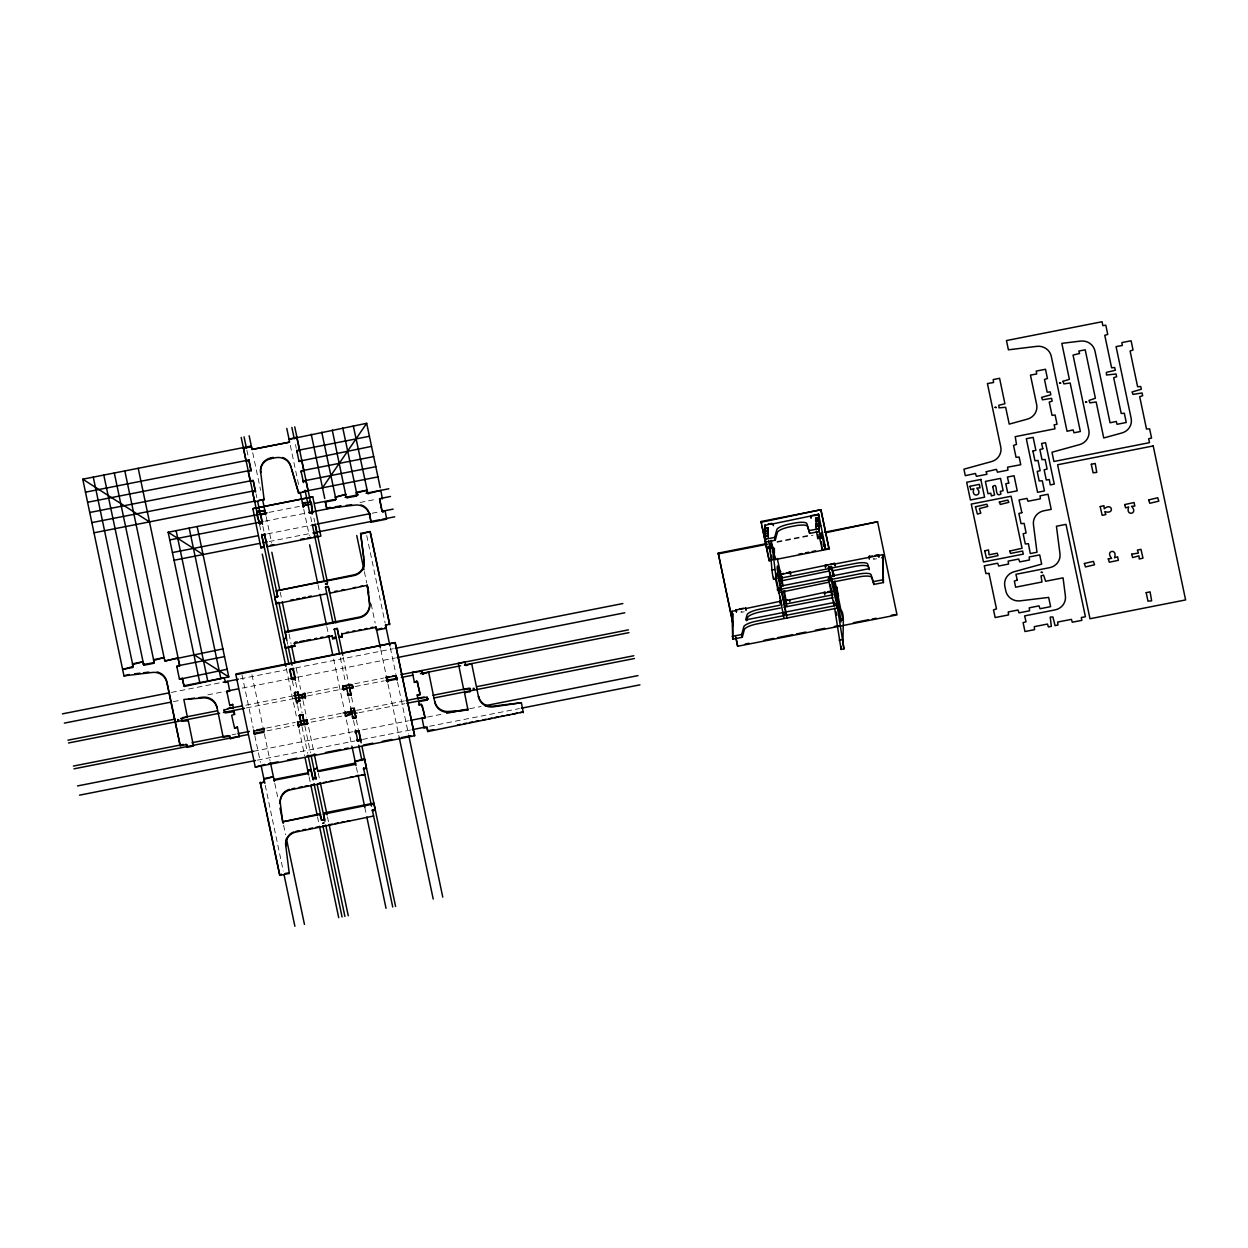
<?xml version="1.0" encoding="UTF-8"?>
<svg xmlns="http://www.w3.org/2000/svg" width="1248" height="1248" viewBox="0 0 1248 1248"><rect width="100%" height="100%" fill="white"/><g stroke="black" fill="none" stroke-linecap="round" stroke-linejoin="round"><path stroke-width="0.75" stroke-dasharray="5 3.75" d="M268.991 512.382L299.426 506.392M264.904 521.196L306.758 512.959M360.032 502.476L377.161 499.106M267.556 533.832L311.314 525.221M372.2 513.224L379.813 511.727M269.178 541.523L311.033 533.286M777.02 541.554L809.281 535.205M777.036 542.303L813.072 535.205M171.428 692.406L221.161 682.609M240.287 678.85L286.198 669.817M295.76 667.93L393.307 648.726M873.148 558.714L874.349 558.48M873.428 559.4L876.642 558.776M173.378 701.641L181.022 700.128M207.808 694.855L225.014 691.47M242.237 688.085L288.132 679.052M297.71 677.165L395.257 657.961M245.825 705.182L291.736 696.134M307.039 693.124L339.55 686.728M354.853 683.717L383.542 678.07M246.402 707.944L294.232 698.537M307.616 695.9L340.142 689.504M355.43 686.494L384.134 680.846M741 611.66L741.92 611.473M741 612.409L744.214 611.785M232.144 734.807L235.966 734.058M266.573 728.036L295.261 722.389M310.565 719.378L341.172 713.357M356.476 710.346L404.29 700.924M267.15 730.813L293.935 725.54M311.142 722.155L343.668 715.744M358.972 712.733L404.867 703.7M253.531 751.296L352.997 731.702M362.56 729.83L408.47 720.798M427.596 717.023L440.981 714.386M469.669 708.739L481.151 706.477M257.384 760.157L354.947 740.953M362.591 739.44L410.405 730.033M429.53 726.258L519.433 708.568M366.725 535.548L385.133 623.095M390.343 647.837L395.944 674.482M397.535 682.094L408.346 733.481M364.369 571.693L366.772 583.112M371.171 604.048L375.164 623.08M380.78 649.724L386.381 676.369M387.972 683.982L399.188 737.272M313.95 518.216L314.761 522.023M343.169 657.134L348.379 681.876M351.577 697.102L353.168 704.714M356.382 719.94L358.379 729.456M295.48 444.553L296.275 448.36M310.69 516.875L311.891 522.584M340.298 657.696L345.509 682.438M348.707 697.663L350.704 707.179M353.512 720.502L355.103 728.114M290.332 445.364L299.036 486.751M303.794 509.34L309.332 535.673M317.99 584.782L319.597 592.394M326.804 626.652L328.396 634.265M333.606 659.006L344.417 710.393M346.414 719.909L352.014 746.554M356.413 767.489L357.614 773.198M364.822 807.456L366.428 815.069M252.72 452.759L260.645 490.402M266.183 516.734L271.721 543.083M280.223 592.207L281.83 599.82M289.037 634.078L291.034 643.594M296.244 668.335L300.643 689.27M303.046 700.69L306.649 717.818M308.646 727.334L313.841 752.076M318.256 773.011L319.847 780.624M327.46 816.785L328.661 822.494M246.87 450.154L248.477 457.766M256.074 493.927L256.87 497.734M262.876 526.282L264.077 531.991M286.884 640.474L287.695 644.28M295.698 682.344L297.289 689.941M300.097 703.264L302.094 712.78M304.902 726.102L310.502 752.747M259.615 524.94L261.206 532.553M292.422 681.002L294.029 688.615M297.632 705.744L299.224 713.357M302.032 726.679L307.632 753.308M286.276 668.32L296.275 715.9M299.083 729.222L304.684 755.867M309.083 776.802L310.284 782.512M317.491 816.769L319.098 824.382M251.94 674.747L262.766 726.196M264.373 733.824L269.974 760.5M274.794 783.37L277.602 796.708M283.608 825.287L285.605 834.818M241.987 674.731L253.204 728.083M254.81 735.712L260.426 762.388M265.231 785.257L283.265 871.01"/><path stroke-width="1.5" d="M233.267 707.897L232.674 704.402L229.694 705.619L230.599 704.808M254.311 734.089C256.292 731.765 254.389 737.833 253.734 730.704M261.94 522.584C258.305 520.744 265.106 528.887 260.317 514.082M261.721 535.579L264.529 534.269L267.025 546.718L320.892 536.11L312.78 496.86L252.86 508.654L260.972 547.903L264.155 547.279L261.721 534.768M259.069 523.099C264.389 529.854 248.695 506.501 263.718 511.29L264.592 509.964L265.434 513.989L264.311 514.098L264.295 513.302L265.418 513.833M263.89 732.248C261.144 733.496 266.292 730.798 263.172 728.099M289.474 669.724L291.642 677.992M298.334 692.141L294.356 692.921L295.667 692M304.153 506.267C301.766 507.811 304.746 503.646 308.131 505.424L308.116 504.676M298.132 725.462C302.344 728.551 293.233 720.845 300.908 722.03L300.893 721.282M302.734 502.304L302.437 503.662L309.301 502.32L309.442 501.056M305.62 697.102C303.295 693.467 306.509 704.449 304.871 693.248M312.624 512.616C310.955 519.854 313.685 497.765 309.301 502.32M299.27 725.291L307.304 724.214L307.694 723.107M312.39 524.8L312.406 525.751L314.153 524.8M315.136 533.286C315.136 531.476 312.889 535.111 315.775 533.114L316.898 532.194L315.806 533.208M325.541 583.518L326.851 583.502M324.386 819.296L324.34 818.516L324.34 819.421L321.407 820.295L324.574 819.827L323.7 813.01L373.87 803.135L375.18 810.046C371.389 811.824 370.843 809.796 375.164 809.297L375.18 810.046M351.234 684.528L342.779 686.79L342.81 685.776M352.669 685.776L352.732 688.272L349.596 688.397L351 694.855L350.828 693.779M352.95 687.086L351.827 687.96M387.192 680.987L388.315 680.066L387.395 681.299L386.864 677.648L395.054 675.808L392.309 676.338M396.77 679.162C395.304 677.321 396.942 682.984 396.178 675.776M464.459 692.422L467.969 709.925L449.186 712.202A13.01 12.574 -0.4 0 1 434.819 702.234L428.641 672.079L422.464 674.17L421.684 670.566L423.056 673.936M736.46 612.222L736.445 609.866L745.664 608.135M821.621 538.2L822.884 536.858L823.493 538.106M835.084 565.874L834.694 564.049L877.438 555.734L877.438 554.72M264.482 533.894L277.696 596.684L274.732 596.856L276.026 603.767L326.149 593.892L326.43 593.003M300.924 471.198L303.888 470.34M337.272 628.352L339.035 637.385L342.248 636.917L341.687 633.344M376.178 627.167L376.506 630.162L386.069 628.29L384.868 627.775M470.387 688.319L469.997 691.673L470.621 690.752M768.69 546.484C772.2 557.201 770.702 568.526 773.573 579.322L776.443 578.76C775.85 580.991 771.046 526.672 769.969 547.966L767.099 548.527L767.192 547.217M773.573 579.322L773.713 577.356M776.443 578.76C776.069 558.511 782.2 602.3 780.78 586.061L869.17 568.667L867.703 564.096A13.01 3.276 -11.9 0 0 854.974 563.503L831.433 568.043M819.359 536.515L822.229 549.666L825.1 549.104L821.246 532.678L820.638 537.997L817.768 538.559L818.064 534.596M779.906 601.006L780.281 602.846M780.702 574.766L790.249 572.208L786.677 572.848M824.366 592.254L824.756 594.844M790.624 574.626L790.187 572.707L834.725 563.456M253.718 731.156L262.174 729.659C262.751 726.898 263.749 729.503 262.174 729.659M314.137 525.252L315.26 525.143L316.898 532.99M323.31 814.258L373.885 803.884M822.338 538.122L823.29 537.295M465.052 665.044L466.081 665.465L464.708 662.095L458.328 663.343L463.694 689.536L470.278 688.818M736.086 609.632L736.102 610.49L731.952 611.302L732.716 639.163L742.279 637.291L741.702 634.514L743.808 626.73A13.01 3.276 -11.9 0 1 756.491 621.13L783.37 615.716M742.279 637.291L744.385 629.491A13.01 3.276 -11.9 0 1 757.068 623.906L837.502 608.072L843.96 648.866L841.09 649.428L834.631 608.166M746.741 620.771L747.614 617.557A13.01 3.276 -11.9 0 1 760.313 611.957L780.437 607.994M765.726 541.024L765.726 542.069L775.289 540.181L774.712 537.404L776.818 529.62A13.01 3.276 -11.9 0 1 789.516 524.035L794.196 523.115A13.01 3.276 -11.9 0 1 806.926 523.692L809.718 533.411L819.281 531.523L819.14 528.138M775.289 540.181L777.41 532.397A13.01 3.276 -11.9 0 1 790.093 526.796L794.773 525.876A13.01 3.276 -11.9 0 1 807.503 526.469L809.718 533.411M277.664 596.154L277.68 595.873M332.327 635.887L332.264 636.792L331.313 635.716M376.116 628.118L375.133 627.089M417.456 681.736C418.298 683.483 415.241 680.222 417.456 681.299M421.216 704.09L423.634 711.391M427.362 697.008L417.924 698.74L417.191 695.011L420.155 694.216L418.798 688.444M427.331 697.866L427.596 699.317L427.518 698.287M824.366 546.39L825.068 545.75L818.516 514.004L817.487 515.174L810.872 515.954L810.997 518.263M819.234 525.798C819.343 523.645 822.12 527.093 819.686 524.893M347.568 693.748L347.755 695.401L350.953 694.855M768.113 530.353L767.177 530.603M780.874 577.2L780.858 576.28L781.295 579.01M815.584 518.419L816.535 518.123L817.128 520.9C823.087 520.229 814.694 519.667 816.551 520.884M816.145 522.803L815.771 520.837M825.583 592.129L786.146 600.647L784.196 590.647M831.449 566.639L831.808 568.48M828.438 578.464L829.39 578.167L830.622 580.819M144.425 664.357C142.381 662.922 143.801 666.697 144.425 664.357L153.847 662.672L154.112 661.783M181.631 720.658L182.442 721.328L181.288 718.489L187.372 717.038L183.846 699.473L202.644 697.96A13.01 12.574 -0.4 0 1 217.012 707.928L216.996 707.179A13.01 12.574 -0.4 0 0 202.644 697.211L199.118 697.632M186.732 744.463L186.701 745.306L185.749 744.229M224.749 681.938L225.748 682.469L224.11 677.867L184.517 686.416L183.846 685.277L184.408 686.416M382.418 498.077L379.61 499.309L381.95 510.916L382.964 511.898L385.07 510.697L386.693 519.152L371.077 522.226L369.564 514.285A13.01 12.574 -0.4 0 0 361.046 504.91M382.044 510.494L382.933 511.945M520.338 712.561L523.318 711.968L427.721 731.546L427.081 727.038M177.731 719.488C179.462 721.859 176.92 721.094 178.698 719.534M295.152 677.414L293.342 668.71L289.676 669.942L290.144 670.909M354.385 708.302L350.891 708.256M386.693 677.056L386.615 678.226M165.469 660.223L164.564 661.034L222.893 648.913M253.406 481.79L255.091 490.62L91.884 522.6M181.1 718.676L180.991 718.271M224.094 709.488C224.172 714.48 225.966 712.171 224.624 712.156M335.884 499.169L335.072 500.12L335.884 499.169L321.75 432.151M239.382 736.273L230.147 738.847L229.804 735.665M235.357 727.444L234.452 728.255L237.432 727.038L239.382 737.022M367.255 492.242L367.957 493.802L353.309 425.942M328.474 587.777L330.08 593.128L367.286 585.328M313.669 778.112L312.764 778.908L313.669 778.112C316.976 776.568 316.43 778.721 313.669 778.861M427.066 728.27L427.081 727.459L427.721 731.546M782.324 579.79L780.172 580.382M836.768 587.418L838.531 596.232L835.63 597.137M307.648 723.185L306.587 723.793M350.563 708.256L351.125 709.894L350.797 708.848M252.689 448.64L251.784 449.452L289.474 442.182L288.756 441.574M249.101 461.495L250.817 470.293L87.61 502.273M251.004 470.184L248.196 471.416L250.349 481.634L253.297 480.371L252.424 481.229M255.216 489.684L255.388 489.902M180.258 678.475L179.353 679.286L227.167 669.24M346.211 497.141L347.162 497.749L346.117 496.735L332.264 430.092M229.772 690.534L226.808 691.408L229.663 704.948M226.964 691.782L227.058 692.624L227.698 691.704M234.421 727.459L231.66 715.307L234.624 714.386L233.969 713.762M368.878 597.542L369.611 603.205A13.01 12.574 -0.4 0 1 359.299 617.089L285.043 631.706L286.432 637.666L283.483 639.179L285.355 648.118L294.918 646.23L293.717 645.715M342.763 655.231L337.163 628.586C336.508 627.9 332.951 630.365 334.308 629.054L339.503 653.89M417.409 682.578L420.17 694.902L417.191 695.011M422.183 705.214L425.022 717.943L422.058 718.115L424.008 728.114L427.05 727.506M322.499 487.812L366.694 423.306L380.203 487.594M248.149 460.902L249.054 460.091L246.074 461.308L243.344 447.595M296.79 451.23C296.416 452.993 297.196 449.592 299.614 450.762L299.614 450.013M299.66 460.528L298.756 461.339L371.545 446.378M303.935 480.854C302.156 479.622 303.061 483.085 303.935 480.854L375.82 466.705M379.61 498.56L382.044 511.259M379.61 499.309L379.704 500.152M327.491 587.215L328.396 586.42L325.322 587.231M297.445 642.096C294.122 640.895 293.342 645.31 295.121 643.297L331.313 636.184M216.996 707.179L223.189 737.334L229.648 736.133M375.133 627.557L342.03 633.906L342.248 636.917M307.492 773.698L274.7 780.187L274.763 779.345L307.445 772.918C309.598 771.248 307.538 775.164 307.538 772.964M318.583 770.718C316.774 769.564 317.725 772.902 318.583 770.718L355.649 763.027L355.15 764.447L318.599 771.482M416.473 681.97L414.383 682.375L412.433 672.376L421.684 671.315M304.06 693.248L303.904 694.496L298.334 695.604L298.163 692.515L297.929 693.436M224.188 710.128C223.064 711.578 230.615 705.994 232.814 708.49M473.164 688.272C474.817 690.518 472.415 689.988 474.131 688.334M780.718 576.451C781.014 582.379 777.41 557.497 777.161 568.87L786.599 615.373M274.669 780.218L273.733 779.844L274.654 779.47M363.698 768.144C363.152 770.687 363.371 768.066 366.428 768.472L364.993 768.004M825.396 564.704L825.521 567.746M138.216 468.281L179.681 665.434L176.888 666.682L179.306 678.616M277.68 596.622L276.853 596.466M385.632 624.608L385.492 625.513L389.626 623.953L370.204 531.554L360.641 533.442L364.182 561.74A13.01 12.574 -0.4 0 1 353.87 575.609L276.307 590.881L277.493 596.31M356.85 740.579L360.984 739.097L360.766 740.516L357.646 741.172L357.271 739.409L357.599 741.172M825.224 565.984L828.11 564.689M831.527 577.933L831.839 579.524M427.596 699.223L426.925 700.112L427.69 698.584M314.434 768.659L314.34 769.439L317.21 768.113L313.997 769.049L315.588 777.691M767.941 527.904L767.161 527.842M767.988 533.411L767.208 536.125M768.347 534.971L767.91 533.208L768.004 535.766M817.159 526.422L816.582 523.645L815.786 524.004M815.802 526.344L816.598 526.406M830.544 569.525L829.312 566.873L828.516 567.247M868.982 557.388L869.419 556L870.106 557.17M177.06 665.808L176.966 666.76M293.124 670.316L292.843 669.256M301.158 714.496L299.083 715.354L300.908 722.03M307.71 723.684L306.821 719.675L303.779 721.469L302.936 715.151L299.395 715.619L299.77 716.648M839.202 610.132C846.784 607.963 840.996 637.494 843.96 648.866M765.679 533.785L765.086 531.008C769.439 533.692 767.333 524.441 768.316 529.448M830.606 566.623L831.511 566.498L833.165 576.56M830.684 577.918L836.893 605.155M345.275 711.984L344.885 713.372L351.577 711.298M355.758 716.726C356.413 713.326 356.148 721.204 352.841 717.304L355.758 717.491M418.969 701.672L426.925 700.112M464.818 692.656L469.95 691.642M360.656 739.814L360.625 740.579M783.073 586.092L781.95 579.696M836.363 588.51L836.768 587.012M816.379 520.946L818.641 520.478L819.218 523.458M767.723 536.063L768.362 537.732M780.546 576.514L778.877 576.81M785.616 613.688L786.802 615.17L836.924 605.296L836.893 603.58L837.065 604.391M332.686 638.789L332.686 638.04C337.085 635.497 336.913 639.085 332.686 638.789L332.264 636.028M294.731 678.506L295.105 677.664L294.731 678.506C291.736 681.985 290.581 676.525 291.86 679.068M296.494 701.095C306.041 698.006 294.31 704.543 296.494 701.095L294.45 693.061L295.012 694.013M302.64 716.071L303.03 714.527M353.995 709.332L354.323 708.458L355.54 716.414M355.758 731.921L359.221 731.593L360.391 739.502M185.749 744.697L180.164 745.805L166.826 682.406A13.01 12.574 -0.4 0 0 152.474 672.438L123.973 675.87L82.758 479.201L251.316 446.02L251.706 448.609M366.694 423.306L288.928 439.374L296.884 437.05M243.344 448.344L251.316 446.768M252.689 449.389L288.725 442.307M85.488 492.164L248.149 460.138M297.664 450.403L369.424 436.27M270.941 457.876L270.956 458.624A13.01 12.574 -0.4 0 0 260.629 472.508L260.629 471.744A13.01 12.574 -0.4 0 1 270.941 457.876L273.281 457.408M270.956 458.624L275.636 457.704A13.01 12.574 -0.4 0 1 290.737 466.58L298.6 493.272L308.162 490.636M299.66 461.292L301.735 460.122M89.762 512.491L252.424 480.464M302.593 470.59L373.698 456.596M264.17 499.294L254.623 501.93L252.47 491.743L255.091 491.384L255.216 490.448M303.935 481.619L306.01 480.449M94.037 532.787L255.216 501.056M258.788 500.354L261.784 499.762M298.6 493.272L299.785 492.289M302.78 491.696L305.76 491.104M307.554 490.76L377.957 476.892M257.977 512.413L261.206 511.025M262.642 510.744L263.718 510.526M303.56 503.443L305.339 502.336M356.32 493.054L366.818 490.23L356.304 492.305L356.694 496.002L347.162 497.749M199.789 682.656L168.152 532.225L267.088 512.756M303.233 505.643L310.846 504.145M314.652 503.396L335.587 499.278M345.103 497.406L358.41 494.785M366.023 493.272L388.861 488.779M260.317 514.847L264.311 514.098M369.564 515.034A13.01 12.574 -0.4 0 0 355.212 505.066L326.695 508.513L325.338 502.039L335.072 500.12M368.207 493.6L380.796 490.37L382.418 498.826M169.775 539.932L263 521.57M308.662 512.585L341 506.22M380.968 498.358L390.468 496.486M305.089 490.23L309.754 513.178L311.501 512.788M172.427 552.552L258.04 535.704M261.846 534.955L265.652 534.206M317.023 524.098L370.297 513.599M381.716 511.352L393.136 509.106M174.049 560.258L259.662 543.395M263.468 542.646L267.275 541.897M312.936 532.912L379.829 519.745M382.231 519.277L394.742 516.812M261.362 547.076L260.972 547.903M262.751 546.796L264.155 547.279M270.379 545.298L273.749 544.643M300.674 539.339L304.044 538.668M307.414 538.013L310.783 537.342M314.153 536.687L317.507 536.016M360.641 534.191L370.204 531.554M363.964 559.26L364.182 560.992A13.01 12.574 -0.4 0 1 353.855 574.86L276.307 590.881M326.352 586.685L327.491 586.466M274.732 597.605L276.853 597.215M276.385 602.94L276.026 603.767M277.633 602.69L278.897 602.441L286.884 640.474M290.706 600.116L293.654 599.539M296.618 598.962L299.567 598.369M302.515 597.792L305.479 597.215M308.428 596.638L311.376 596.045M334.776 591.443L337.1 590.99M341.734 590.07L344.058 589.618M353.34 587.792L355.664 587.34M360.313 586.42L362.638 585.967M771.935 560.227L769.158 560.773L761.046 521.524L820.966 509.73L829.078 548.98L775.211 559.572L771.155 540.322M761.062 522.272L820.966 509.73M768.035 524.16L771.186 523.536M811.621 515.58L815.599 514.784M816.598 514.597L818.594 514.207L818.688 528.746L820.56 538.481M765.055 525.502L771.904 523.396M767.941 527.686L765.071 528.247L765.664 531.024L766.958 530.774M815.646 521.024L815.755 518.279L818.626 517.717L819.203 520.494L819.172 517.249M767.988 533.208L765.118 533.77L765.695 536.546M815.802 526.562L815.786 523.801L818.657 523.24L819.234 526.001L815.802 526.562L816.176 528.31M818.173 523.458L819.062 522.491M768.409 535.22L765.632 536.312M816.239 526.001L819.094 525.33M768.004 535.969L765.133 536.531L765.71 539.308M285.059 632.455L359.299 617.838A13.01 12.574 -0.4 0 0 369.626 603.97L369.611 603.205M767.099 548.527L765.149 539.292L774.712 537.404M809.141 530.634L818.688 528.746M817.955 529.027L819.265 528.762L818.672 526.001M132.538 664.56L143.052 661.752L132.538 663.811L132.881 667.54L132.335 666.744L122.6 669.412L132.382 667.524M153.582 660.426L164.096 657.602L153.566 659.677L154.128 663.234L153.364 662.594M144.425 665.106L153.41 663.374M165.469 660.972L178.058 657.743M733.294 625.529L718.208 553.129L765.648 543.785M824.46 532.21L877.578 521.758L897.016 614.905L737.646 646.261L735.665 636.839M283.483 639.179L286.276 637.915M718.224 553.878L767.551 544.175M826.363 532.584L877.578 521.758M770.905 547.388L772.715 547.139L774.134 553.769M821.699 538.356L822.338 537.514M770.921 548.137L771.654 547.498M179.026 665.574L224.515 656.62M300.066 641.581L304.231 640.754M306.322 640.349L310.487 639.522M314.652 638.711L316.727 638.29M320.892 637.478L322.982 637.073M327.148 636.246L329.222 635.84M346.538 632.424L348.582 632.034M352.669 631.223L354.713 630.817M358.784 630.022L360.828 629.616M364.915 628.805L366.959 628.415M371.046 627.604L373.09 627.198M388.783 624.109L389.626 623.953M773.37 548.792L774.446 548.59M286.541 647.119L285.355 648.118M290.129 646.417L293.124 645.824M340.158 636.574L342.248 636.152M377.707 629.179L376.506 630.162M378.893 628.945L381.888 628.352M823.321 545.345L825.084 545.048L825.1 549.104M769.158 560.773L770.546 559.744M798.767 554.19L802.136 553.519M805.506 552.864L808.876 552.193M812.23 551.538L815.599 550.867M825.708 548.886L829.062 548.215M771.56 559.634L774.415 559.073M180.258 679.224L182.333 678.07L183.799 685.012M235.841 673.951L395.21 642.58L414.648 735.727L255.278 767.099L235.856 674.7L395.21 642.58M197.153 526.516L228.79 676.946L183.955 685.76L182.333 678.818M771.623 570.086L774.493 569.525M778.222 571.147C781.654 570.242 781.513 573.362 778.222 571.896M62.4 713.856L169.51 692.78M223.08 682.235L238.384 679.224M290.02 669.053L293.842 668.304M395.226 648.352L622.846 603.548M225.748 682.469L227.822 681.299L229.772 691.298M783.869 573.394L780.702 574.018L780.702 576.077M830.856 564.143L834.725 563.394L835.084 565.126M872.57 555.937L868.982 556.639L869.357 559.135M874.957 555.469L878.545 554.767L878.904 556.499M832.057 580.897L832.619 582.098L858.936 576.919A13.01 3.276 -11.9 0 1 871.681 577.496L873.881 584.438L883.444 582.551L882.695 554.705L877.438 555.734M830.294 577.122L828.516 567.029L831.386 566.467M782.34 576.592L781.279 576.794L781.295 578.51M781.279 577.543L782.34 577.34M881.712 557.778L883.272 557.466M778.206 578.62L831.402 568.136M779.47 579.571L780.577 579.368L780 576.607M779.516 581.24L829.109 571.007M64.35 723.107L171.46 702.016M226.933 691.096L238.399 688.834M290.051 678.678L295.792 677.539M397.16 657.587L624.796 612.784M783.947 618.134L778.175 588.245M779.485 587.995C784.274 588.151 773.838 587.574 778.534 591.334M779.86 605.233L759.72 609.196A13.01 3.276 -11.9 0 0 747.037 614.78L745.649 619.913L834.023 602.519L834.054 605.717L828.61 579.992L828.594 578.323L831.464 577.762M829.187 582.13L778.518 592.738L779.282 590.912M782.402 591.755C785.616 590.148 784.415 593.736 784.789 590.897M230.599 705.557L232.674 704.402M834.335 587.028L836.129 586.685L836.612 588.994M834.35 587.792L836.238 587.418L834.787 580.991M67.938 740.189L175.048 719.113M182.707 717.6L217.136 710.83M227.729 708.739L242.003 705.931M293.639 695.76L300.066 694.496M302.515 694.028L303.904 693.748M343.372 685.979L351.031 684.466M385.46 677.695L389.282 676.946M400.764 674.684L628.384 629.881M775.601 579.119L777.91 589.82L858.359 574.142A13.01 3.276 -11.9 0 1 871.088 574.735L873.304 581.662L882.866 579.79L882.695 554.705M739.502 609.071L743.262 608.322M781.123 600.881L779.922 601.115L780.296 603.595M784.696 600.179L787.254 599.664M827.611 591.724L831.839 590.897M824.382 593.112L831.839 591.646M68.515 742.966L219.632 713.216M223.454 712.468L244.499 708.334M294.232 698.537L305.713 696.275M342.046 689.13L353.527 686.868M386.038 680.472L397.519 678.21M401.341 677.446L412.823 675.199M420.467 673.686L460.637 665.777M464.474 665.028L628.961 632.642M182.473 721.297L188.167 720.736L188.152 719.924L193.487 746.054L187.122 747.318L186.623 744.604M225.498 712.826L234.062 711.703L233.813 710.596L233.392 711.266M299.411 700.518L298.912 698.365L304.496 697.273M342.794 686.088L343.621 689.972L346.71 688.21M388.315 680.815L395.647 679.333M466.081 665.465L471.666 663.608L478.53 696.961A13.01 12.574 -0.4 0 0 492.882 706.93L521.383 702.733L492.866 706.181A13.01 12.574 -0.4 0 1 478.514 696.212L478.53 696.961M784.399 602.659L786.146 602.113M835.006 592.691L836.987 593.096M732.716 639.163L733.06 613.985M832.494 594.875L786.724 603.876L786.162 602.41L786.521 604.079M834.335 594.5L836.846 594.017L836.831 592.55M835.598 595.468L837.268 594.407M836.285 596.279L837.954 595.577M783.884 607.324L786.739 605.92M833.071 597.636L786.786 606.653M347.552 694.528L350.938 694.106M416.458 681.205L414.383 682.375M784.306 613.985L783.354 613.408M835.614 603.892L836.987 603.97M783.728 615.935L783.494 614.796L786.396 614.359M836.706 606.559L837.346 605.701M235.373 728.192L237.432 727.038M839.202 610.88L841.027 610.537L836.737 589.524M73.382 766.069L183.3 744.432M191.974 742.716L228.306 735.571M237.884 733.684L249.35 731.422M256.682 729.986L264.654 728.411M300.206 721.422L306.743 720.127M343.075 712.982L354.557 710.72M406.208 700.549L424.133 697.024M432.978 695.276L469.326 688.132M476.97 686.618L633.828 655.746M732.139 636.402L741.702 634.514M73.96 768.83L248.024 734.573M253.765 733.45L263.328 731.562M297.757 724.776L307.32 722.904M345.462 715.4C346.148 718.848 345.041 711.656 357.053 713.107M406.786 703.326L427.83 699.176M433.571 698.053L634.405 658.523M255.434 733.871L262.766 732.42M346.585 715.931L352.154 714.074M841.136 619.367L843.383 618.415M841.136 620.131L843.258 619.585L843.024 617.963M419.921 704.106L419.141 705.011L421.231 704.605M745.228 644.015L749.034 643.282M764.213 640.286L773.698 638.414M777.488 637.681L792.667 634.686M796.458 633.937L805.943 632.065M815.428 630.209L824.912 628.337M834.397 626.465L838.188 625.732M853.367 622.736L868.546 619.757M872.336 619.008L876.143 618.259M891.306 615.264L895.112 614.515M77.548 785.928L253.531 751.296M354.916 731.328L358.738 730.579M410.374 720.408L425.677 717.397M446.722 713.263L467.766 709.114M484.973 705.728L638.009 675.605M839.14 640.193L842.01 639.616M79.498 795.163L255.481 760.531M412.324 729.659L425.942 726.976M521.352 708.193L639.943 684.856M427.705 730.798L433.68 729.612M457.595 724.916L460.574 724.324M463.57 723.731L466.549 723.154M469.544 722.561L472.524 721.968M475.519 721.391L478.499 720.798M482.992 719.909L485.971 719.332M488.966 718.739L491.946 718.146M494.941 717.569L497.921 716.976M500.916 716.383L503.896 715.79M506.891 715.213L509.886 714.62M512.866 714.028L517.343 713.154M264.763 764.478L255.278 767.099M268.554 763.729L278.039 761.857M287.524 759.985L297.008 758.129M306.493 756.257L315.978 754.385M325.463 752.528L340.642 749.533M344.448 748.784L348.239 748.036M363.418 745.056L372.902 743.184M382.387 741.328L391.872 739.456M401.357 737.584L410.842 735.712M312.733 778.253L310.924 769.548L307.663 769.985L308.131 772.777M263.843 779.36L273.39 776.74L263.827 778.612L264.451 782.09L260.27 782.948L279.708 875.347L289.271 873.46L288.662 872.836M307.663 770.734L311.126 770.624M364.556 759.548L354.994 761.42L364.541 758.784L366.428 768.472M260.27 782.948L263.624 782.293M292.048 788.783L294.918 788.206M299.239 787.363L302.11 786.802M304.996 786.224L307.866 785.663M310.736 785.101L314.371 784.384M317.6 783.744L320.549 783.167M323.513 782.59L326.461 781.997M329.41 781.42L332.374 780.842M350.08 777.348L353.044 776.771M355.992 776.194L358.94 775.601M361.904 775.024L364.853 774.446L290.612 789.812A13.01 12.574 -0.4 0 0 280.285 803.681L280.285 802.932A13.01 12.574 -0.4 0 1 289.52 789.329M320.455 814.975L319.769 813.79L282.625 821.855L319.878 814.523L321.469 819.686M296.041 831.293L299.333 830.638M302.624 829.998L305.916 829.343M309.192 828.703L312.484 828.048M315.775 827.408L319.067 826.753M322.608 826.051L325.104 825.568M329.3 824.741L332.249 824.164M335.213 823.571L338.161 822.994M341.11 822.416L344.058 821.839M347.022 821.246L349.97 820.669M293.857 831.917A13.01 12.574 -0.4 0 0 285.714 845.161L285.73 845.91A13.01 12.574 -0.4 0 1 296.041 832.042L373.589 816.02M279.708 875.347L281.502 874.24M285.074 873.538L288.07 872.945M842.712 618.696L841.214 611.614M418.392 698.896L417.784 698.521M326.695 508.513L330.268 507.328M335.603 506.688L340.954 506.033M346.289 505.393L351.64 504.754M129.308 674.482L123.973 675.87M134.659 673.842L139.994 673.187M143.567 672.766L148.902 672.11M188.542 698.911L194.423 698.209M434.819 702.234L434.819 701.485A13.01 12.574 -0.4 0 0 449.171 711.438L467.969 709.925M834.319 604.172L834.304 605.42M832.385 569.603L834.272 575.968M352.685 718.068L352.607 716.227L352.201 716.976M780.577 601.208L745.664 608.603L746.023 610.35M780.796 587.527L781.373 590.304M345.587 711.984L346.008 713.154M132.428 666.791L132.959 665.824L133.006 666.604M263.718 781.591L264.295 781.404M356.101 495.986L356.975 494.723L342.794 428.017M772.871 523.879L810.623 516.048M168.152 532.225L203.05 554.549M82.758 479.201L149.479 521.867M193.892 654.623L228.79 676.946M385.648 626.278L386.069 628.29M341.78 634.124L341.827 634.904M423.79 712.171L425.022 717.194L424.133 718.458M294.45 643.438L294.918 646.23M826.036 564.704L826.27 565.796M359.096 730.72L358.847 732.436M310.253 501.056L310.409 502.086M262.72 534.518L262.829 535.47M417.409 681.954L418.688 687.913M387.644 677.056L387.738 678.007M264.56 535.064L263.484 535.392M770.968 547.482L771.014 548.324M396.146 676.244L395.054 676.556M343.871 685.776L343.902 686.618M264.841 511.072L263.718 511.29M257.977 511.664L257.057 511.337L256.87 512.632M869.201 569.728L868.28 566.857A13.01 3.276 -11.9 0 0 855.551 566.28L832.541 570.804L831.979 569.774M836.8 593.814L834.35 582.192M818.594 514.956L817.487 515.174M837.517 606.622L836.909 603.626M769.907 548.59L770.671 552.209M282.688 457.47A13.01 12.574 -0.4 0 1 290.737 465.816L291.221 467.485M291.72 469.154L298.6 492.523M878.53 554.705L878.904 557.248M823.961 545.22L823.976 546.016M352.95 687.835L352.232 684.731L351.234 685.183M345.462 716.149L344.807 712.296M234.047 710.892L234.624 714.386M783.494 614.796L783.37 615.701M882.866 579.79L883.444 582.551M873.304 581.662L873.881 584.438M820.981 510.479L829.078 548.98M833.024 571.912L833.898 576.061M836.831 592.348L837.439 595.374M836.846 594.017L841.09 621.91L832.416 580.648M829.951 572.208L830.591 575.281M836.924 605.296L837.502 608.072L837.502 606.481M828.516 567.029L829.109 570.008M821.231 541.694L821.886 544.783M830.294 584.813L832.572 595.577M833.695 600.959L834.444 604.547M835.957 611.723L836.722 615.311M828.594 578.323L829.187 581.303M815.755 518.279L816.332 521.258M815.786 523.801L816.208 525.814M817.768 538.559L816.41 531.133M810.701 516.11L810.997 517.499M790.249 572.146L790.624 573.877M789.547 599.57L789.844 601.723M773.089 523.52L773.386 524.909M773.386 525.658L772.871 523.645L771.904 524.144M777.27 558.433L781.716 578.869M782.012 584.251L781.295 579.758M783.791 592.706L786.739 606.762M774.29 554.486L775.211 559.572M767.957 530.447L768.331 532.21M765.632 528.263L765.055 524.737L765.149 539.292M769.969 547.966L768.596 540.868M771.28 555.095L771.888 557.981M776.552 580.211L778.83 590.975M779.953 596.357L780.718 599.945M781.092 601.739L781.841 605.327M761.046 521.524L761.561 523.926M762.06 526.328L769.142 560.009M745.696 608.026L746.023 609.586M736.102 609.742L736.46 611.473M731.952 611.302L732.545 614.078M718.208 553.129L733.278 624.78M736.055 637.978L737.646 646.261M521.383 702.733L523.333 712.733M418.579 701.563L419.141 705.011M366.834 490.994L367.255 492.991M369.564 514.285L371.077 522.226M395.21 643.328L414.648 735.727M370.204 532.303L389.626 624.702M385.538 624.998L389.938 645.934M396.178 675.589L397.145 680.191M408.751 735.384L442.775 897.156M356.756 535.532L363.964 569.79M367.162 585.016L368.768 592.628M375.976 626.886L380.375 647.821M386.381 676.369L387.582 682.079M399.188 737.272L433.212 899.044M311.236 434.226L324.761 498.514M326.695 507.749L325.338 502.039M294.746 426.863L312.749 512.507M315.151 523.926L327.569 582.91M328.364 586.716L335.962 622.877M348.769 683.779L351.172 695.198M353.98 708.521L355.976 718.037M358.784 731.359L361.187 742.778M361.982 746.585L395.6 906.438M296.884 437.798L299.614 450.762M301.751 460.871L303.888 471.089M306.025 481.198L308.162 491.384M291.876 427.424L294.278 438.844M296.681 450.263L299.083 461.682M301.08 471.198L303.482 482.617M312.281 524.488L324.293 581.584M325.494 587.293L333.091 623.438M346.304 686.244L348.301 695.76M351.109 709.082L353.106 718.598M355.508 730.018L357.911 741.437M358.706 745.243L361.92 760.469M363.511 768.082L371.514 806.146M372.325 809.952L392.73 907.015M286.775 428.423L289.552 441.605M300.222 492.398L303.389 507.452M309.598 544.814L317.6 582.878M320.003 594.298L326.399 624.749M328.801 636.168L332.81 655.2M352.014 746.554L356.023 765.586M358.02 775.102L364.822 807.456M366.818 816.972L386.038 908.326M249.163 435.833L251.94 448.999M262.626 499.808L265.777 514.862M271.83 552.24L279.833 590.304M282.235 601.723L288.631 632.174M291.439 645.497L295.043 662.626M301.844 694.98L302.64 698.786M314.246 753.979L317.85 771.108M320.252 782.527L327.054 814.882M329.051 824.398L348.27 915.767M244.062 436.831L246.464 448.25M248.867 459.67L251.269 471.089M253.266 480.605L255.668 492.024M257.681 501.54L262.47 524.378M288.085 646.183L292.094 665.215M292.89 669.022L295.292 680.441M297.695 691.844L299.692 701.36M302.5 714.683L304.496 724.199M311.298 756.553L316.103 779.392M317.304 785.101L324.917 821.262M325.712 825.068L344.916 916.422M241.192 437.393L259.21 523.037M261.612 534.456L288.818 663.874M290.02 669.583L292.032 679.099M294.824 692.422L297.227 703.841M299.629 715.26L301.626 724.776M308.038 755.212L313.232 779.953M314.044 783.76L321.641 819.92M322.842 825.63L342.061 916.984M262.267 554.128L285.87 666.416M297.476 721.609L298.678 727.319M305.089 757.77L308.693 774.899M311.095 786.318L317.101 814.866M319.488 826.285L338.707 917.639M270.379 762.403L274.388 781.466M280.004 808.142L283.202 823.384M286.416 838.625L304.45 924.394M253.609 729.986L254.405 733.793M261.222 766.194L264.826 783.338M284.06 874.817L294.887 926.266M260.27 782.2L266.339 811.075M266.651 812.51L267.556 816.847M267.868 818.298L279.708 874.598M189.181 528.091L220.818 678.506M176.124 530.665L207.761 681.08M178.058 658.492L179.681 666.198M124.831 470.917L164.674 660.379M157.123 671.939A13.01 12.574 -0.4 0 1 166.826 681.658L167.856 686.587M167.965 687.04L178.963 739.409M179.26 740.813L180.164 745.805M114.317 472.992L154.159 662.438M103.802 475.051L143.645 664.513M143.068 662.501L143.489 664.513M93.272 477.126L132.912 665.574M819.203 523.146L819.265 525.954M779.86 570.773L780.047 571.6L780.016 570.788M771.67 548.246L772.777 547.279M303.904 694.496L305.011 693.529M306.01 721.032L307.117 720.049M360.641 533.442L363.745 557.544M367.427 586.186L368.737 596.404M367.286 585.796L369.626 603.97M260.629 471.744L264.17 500.042M280.285 802.932L282.625 821.855M285.714 845.161L289.271 873.46M833.586 563.503L833.602 564.361M789.126 572.255L789.142 573.113M837.424 596.638L837.408 595.109M841.058 646.292L841.09 649.428M822.214 547.154L822.229 549.666M786.817 617.074L786.833 618.056L781.373 590.881M786.131 599.882L786.146 601.942M781.357 588.838L781.373 589.742M774.353 548.309L774.384 553.472M765.632 527.795L765.648 529.854M464.334 689.863L463.663 689.426M344.495 689.395L343.372 689.614M330.127 593.112L329.456 592.691M312.78 496.86L252.86 508.654M310.861 512.912L309.738 513.131M187.356 716.882L186.919 717.522M986.232 471.791L986.918 474.287L976.404 476.346L975.484 473.491L965.297 475.644L963.94 469.186L991.567 461.573A13.01 12.574 -0.4 0 0 1000.756 446.971L987.418 383.573L993.564 382.512L993.221 379.548L999.586 378.3L1004.921 403.744L998.821 405.272L998.993 407.846L1005.654 407.285L1009.226 424.117L1027.447 419.11A13.01 12.574 -0.4 0 0 1036.636 404.508L1030.458 375.102L1036.698 373.979L1036.246 371.077L1045.481 369.268L1047.431 378.503L1044.482 379.47L1047.166 392.2L1050.239 391.903L1050.816 394.805L1041.596 397.348L1042.517 399.812L1051.58 398.33L1052.189 401.138L1049.225 402.059L1052.033 415.334L1055.106 414.991L1057.04 424.242L1054.139 424.85L1055.012 428.797L1015.217 436.675L1016.48 444.413L1013.532 445.38L1016.044 457.33L1019.132 457.033L1020.755 464.74L1007.604 467.173L1007.947 470.137L997.433 472.212L996.481 469.357L986.248 471.713M992.737 486.626L994.594 494.941L991.349 495.94L990.818 493.194L987.979 493.709L985.39 481.4L1000.537 478.421L1003.127 490.729L1000.303 491.338L1000.912 494.052C993.595 498.467 998.759 480.917 992.737 486.626M1017.307 580.148L1014.343 581.038L1015.638 587.2L1041.971 581.989L1041.035 575.921L1043.562 575.11L1045.621 581.256L1063.062 577.855L1065.402 596.014A13.01 12.574 -0.4 0 1 1055.09 609.898L1024.655 615.888L1026.043 621.8L1023.095 622.612L1024.967 631.535L1034.53 629.663L1034.296 626.652L1047.478 624.062L1048.398 626.933L1051.346 626.324L1050.208 617.105L1052.906 616.964L1055.044 625.607L1057.961 625.045L1057.68 622.05L1071.424 619.367L1072.297 622.222L1081.86 620.35L1081.345 617.495L1085.417 616.762L1065.995 524.363L1056.432 526.25L1059.973 553.8A13.01 12.574 -0.4 0 1 1049.646 567.668L1015.919 574.314L1017.307 580.148M1021.847 512.585L1019.039 499.964L1027.01 498.404L1028.009 501.259L1040.38 498.81L1040.068 495.83L1048.039 494.255L1051.206 509.356L1043.78 510.806A13.01 12.574 -0.4 0 0 1033.453 524.69L1036.994 552.24L1030.302 553.55L1028.399 543.691L1025.294 543.956L1023.157 533.785L1026.121 532.99L1024.14 523.411L1021.02 523.63L1018.883 513.474L1021.847 512.694M1042.829 448.64L1041.581 443.492L1045.574 442.712L1054.279 484.13L1050.286 484.91L1049.287 479.575L1046.276 480.012L1044.139 469.856L1047.103 469.045L1045.122 459.498L1042.002 459.685L1039.865 449.53L1042.813 448.75M1063.015 381.326L1063.858 383.885L1070.16 383.011L1080.362 431.527L1073.998 432.775L1073.124 429.92L1067.04 431.262L1051.268 356.32A13.01 12.574 -0.4 0 0 1036.916 346.351L1008.415 349.799L1006.465 340.548L1102.093 321.734L1102.842 325.666L1105.79 325.166L1107.74 334.417L1104.776 335.338L1111.609 367.786L1114.698 367.52L1115.275 370.297L1106.368 372.372L1106.477 375.008L1116.055 373.979L1116.648 376.756L1113.684 377.692L1121.203 413.478L1124.323 413.244L1126.258 422.495L1117.022 424.304L1116.274 421.465L1110.065 422.791L1094.98 351.047A13.01 12.574 -0.4 0 0 1080.628 341.078L1061.83 343.356L1069.38 379.33L1063.015 381.326M1079.504 353.496L1073.046 355.072L1088.802 430.03A13.01 12.574 -0.4 0 1 1079.614 444.616L1051.986 452.228L1053.92 461.479L1149.533 442.65L1148.644 438.734L1151.561 438.079L1149.626 428.844L1146.506 429.062L1139.705 396.661L1142.653 395.741L1142.076 392.964L1132.997 394.415L1132.076 391.95L1141.296 389.267L1140.719 386.49L1137.614 386.755L1130.095 351.016L1133.044 350.002L1131.094 340.766L1121.858 342.576L1122.311 345.493L1116.071 346.616L1131.156 418.361A13.01 12.574 -0.4 0 1 1121.968 432.947L1103.747 437.97L1096.165 401.965L1089.878 402.87L1089.036 400.421L1095.401 398.268L1085.198 349.799L1078.834 351.047L1079.504 353.465M1009.648 551.148L1010.568 553.41L1022.642 551.054L1023.298 554.128L983.455 561.974L971.272 504.083L1011.114 496.236L1022.065 548.278L1009.663 551.07M325.556 584.22L326.851 584.314L325.556 584.22M323.06 823.337C325.229 822.947 323.263 822.167 323.092 823.212M355.306 732.42L355.976 732.997L355.306 732.358M969.977 486.392L970.804 489.668L973.908 488.654C970.304 498.607 984.11 495.706 976.778 488.093L980.039 487.843L979.352 484.349L969.992 486.283M975.452 506.875L977.418 514.082L980.803 513.178L979.352 508.576L987.776 506.47L986.794 504.239L975.468 506.766M984.719 550.914L986.466 558.09L998.041 555.641L997.261 553.207L989.071 554.783L988.51 549.962L984.734 550.805M995.108 407.378L996.403 407.55L995.14 407.269M999.352 502.164L1000.288 504.457L1008.821 502.32L1007.822 500.089L999.383 502.055M1041.253 572.348L1042.548 572.504L1041.284 572.224M1059.568 383.011L1060.862 383.105L1059.583 382.949M1085.588 401.981L1086.883 402.074L1085.588 401.918M1084.372 563.566L1085.479 566.935L1094.543 564.767L1093.435 561.397L1084.403 563.456M1091.298 464.303L1093.108 472.805L1096.758 472.399L1095.214 463.476L1091.314 464.256M1100.206 506.657L1102.171 515.315L1105.837 514.597L1104.792 511.602C1115.291 514.862 1111.859 501.868 1104.215 508.825L1103.95 505.674L1100.221 506.548M1108.286 558.854L1109.332 562.224L1118.348 560.321L1117.615 556.78L1114.511 557.794C1117.896 547.903 1104.652 550.586 1111.64 558.355L1108.286 558.854M1124.76 504.629L1125.587 507.889L1128.691 506.891C1125.134 516.859 1138.878 513.911 1131.562 506.329L1134.822 506.08L1134.089 502.538L1124.76 504.566M1131.702 554.252L1132.654 557.575L1138.987 555.859L1139.252 559.01L1142.981 558.137L1140.968 549.338L1137.412 550.04L1138.41 553.082L1131.733 554.143M1148.659 499.918L1149.767 503.287L1158.83 501.119L1157.723 497.749L1148.659 499.918M1146.179 592.691L1147.988 601.193L1151.639 600.787L1150.094 591.864L1146.194 592.644M289.598 441.09L289.598 441.09M300.924 471.9L300.94 471.853M325.322 587.87L325.322 587.87M1008.774 482.929L1007.386 477.064L1014.078 475.753L1017.245 490.838L1007.682 492.726L1005.81 483.787L1008.743 483.085M989.009 573.425L996.481 608.884L993.517 609.866L995.14 617.557L1008.556 614.921L1008.228 611.957L1018.009 610.007L1019.023 612.862L1029.584 610.787L1029.257 607.807L1039.038 605.873L1040.052 608.728L1050.598 606.653L1048.663 597.402L1020.146 600.85A13.01 12.574 -0.4 0 1 1005.794 590.881L1004.843 586.357A13.01 12.574 -0.4 0 1 1014.031 571.756L1041.659 564.143L1039.724 554.908L1029.179 556.982L1029.506 559.962L1019.725 561.896L1018.711 559.042L1008.134 561.132L1008.571 564.049L998.681 566.03L997.682 563.191L984.266 565.828L985.873 573.518L989.009 573.425M1032.938 451.09L1034.935 460.762L1038.008 460.45L1040.161 470.668L1037.213 471.416L1039.178 480.979L1042.283 480.776L1044.436 490.963L1037.572 492.305L1026.308 438.719L1033.157 437.377L1035.887 450.341L1032.97 450.98M345.79 494.38L335.275 497.203L345.79 494.38M980.834 479.466L966.685 482.258L970.414 499.996L984.578 497.203L980.834 479.466M1153.214 445.942L1057.602 464.755L1089.988 618.743L1185.6 599.929L1153.214 445.942"/></g></svg>
